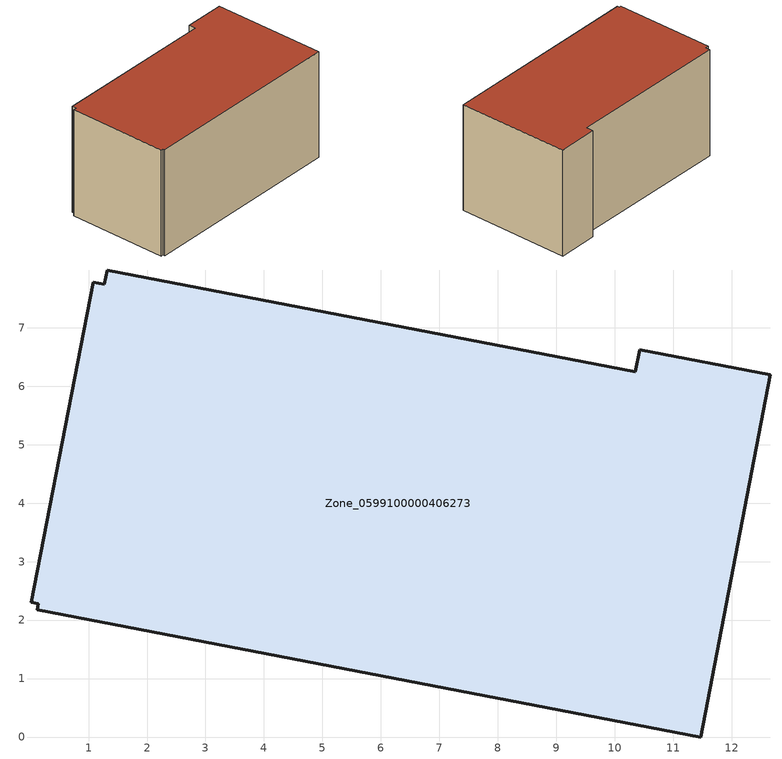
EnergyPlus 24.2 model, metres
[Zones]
Zone_0599100000406273
 floor ground (C_G): 1.27,7.75 1.32,7.99 10.35,6.25 10.43,6.62 12.66,6.2 11.47,0 0.12,2.18 0.14,2.28 0.02,2.3 1.08,7.78 z0
 wall outside (C_F): 12.66,6.2 10.43,6.62 10.35,6.25 1.32,7.99 1.27,7.75 1.08,7.78 0.02,2.3 0.14,2.28 0.12,2.18 11.47,0 12.66,6.2 z0:6.11
 roof outside (C_R): 1.32,7.99 1.27,7.75 1.08,7.78 0.02,2.3 0.14,2.28 0.12,2.18 11.47,0 12.66,6.2 10.43,6.62 10.35,6.25 z6.11
[BUILDING]
Pand.0599100000406273: North Axis=0; Terrain=City; Loads Convergence Tolerance Value=0.04; Temperature Convergence Tolerance Value=0.4; Solar Distribution=FullExterior; Maximum Number of Warmup Days=25; Minimum Number of Warmup Days=1
[Site:Location]
Rotterdam.The.Hague.AP_ZH_NLD Design_Conditions: Latitude=51.96; Longitude=4.45; Time Zone=1; Elevation=-4.5
[SITE:GROUNDTEMPERATURE:BUILDINGSURFACE]
18, 18, 18, 18, 18, 18, 18, 18, 18, 18, 18, 18
[MATERIAL] Thermal Absorptance=0.9; Solar Absorptance=0.7; Visible Absorptance=0.7
Name | Roughness | Thickness | Conductivity | Density | Specific Heat
G.TC.1992-2005 | MediumSmooth | 0.15 | 0.06 | 540 | 1210
F.TC.1992-2005 | Rough | 0.3 | 0.12 | 1920 | 840
R.TC.1992-2005 | MediumRough | 0.2 | 0.08 | 1500 | 1000
[CONSTRUCTION]
C_G: G.TC.1992-2005
C_F: F.TC.1992-2005
C_R: R.TC.1992-2005
[ZONE]
Zone_0599100000406273: Type=1; Multiplier=1; Ceiling Height=Autocalculate; Volume=Autocalculate; Floor Area=autocalculate; Part of Total Floor Area=Yes
[ZONEINFILTRATION:DESIGNFLOWRATE]
Infil_Zone_0599100000406273: Zone or ZoneList or Space or SpaceList=Zone_0599100000406273; Schedule=AlwaysOn; Design Flow Rate Calculation Method=Flow/Area; Flow Rate per Floor Area=0.0015; Constant Term Coefficient=1; Temperature Term Coefficient=0; Velocity Term Coefficient=0; Velocity Squared Term Coefficient=0
[HVACTEMPLATE:ZONE:IDEALLOADSAIRSYSTEM]
Zone_0599100000406273: Maximum Heating Supply Air Temperature=50; Minimum Cooling Supply Air Temperature=13; Maximum Heating Supply Air Humidity Ratio=0.0156; Minimum Cooling Supply Air Humidity Ratio=0.0077; Heating Limit=NoLimit; Cooling Limit=NoLimit; Dehumidification Control Type=ConstantSensibleHeatRatio; Cooling Sensible Heat Ratio=0.7; Dehumidification Setpoint=60; Humidification Control Type=None; Humidification Setpoint=30; Outdoor Air Method=None; Outdoor Air Flow Rate per Person=0.00944; Outdoor Air Flow Rate per Zone Floor Area=0; Outdoor Air Flow Rate per Zone=0; Demand Controlled Ventilation Type=None; Outdoor Air Economizer Type=NoEconomizer; Heat Recovery Type=None; Sensible Heat Recovery Effectiveness=0.7; Latent Heat Recovery Effectiveness=0.65
[ZONECONTROL:THERMOSTAT]
ThermostatControl_Zone_0599100000406273: Zone or ZoneList=Zone_0599100000406273; Control Type Schedule=DualSetpointControlType; Control 1=Thermostat_Zone_0599100000406273; Temperature Difference Between Cutout And Setpoint=0
[THERMOSTATSETPOINT:DUALSETPOINT]
Thermostat_Zone_0599100000406273: Heating Setpoint Temperature Schedule=HeatingSetpoint_Zone_0599100000406273; Cooling Setpoint Temperature Schedule=CoolingSetpoint_Zone_0599100000406273
[SCHEDULE:COMPACT]
HeatingSetpoint_Zone_0599100000406273: Through: 12/31, For: AllDays, Until: 24:00, 21
CoolingSetpoint_Zone_0599100000406273: Through: 12/31, For: AllDays, Until: 24:00, 24
DualSetpointControlType: Through: 12/31, For: AllDays, Until: 24:00, 4
AlwaysOn: Through: 12/31, For: AllDays, Until: 24:00, 1
